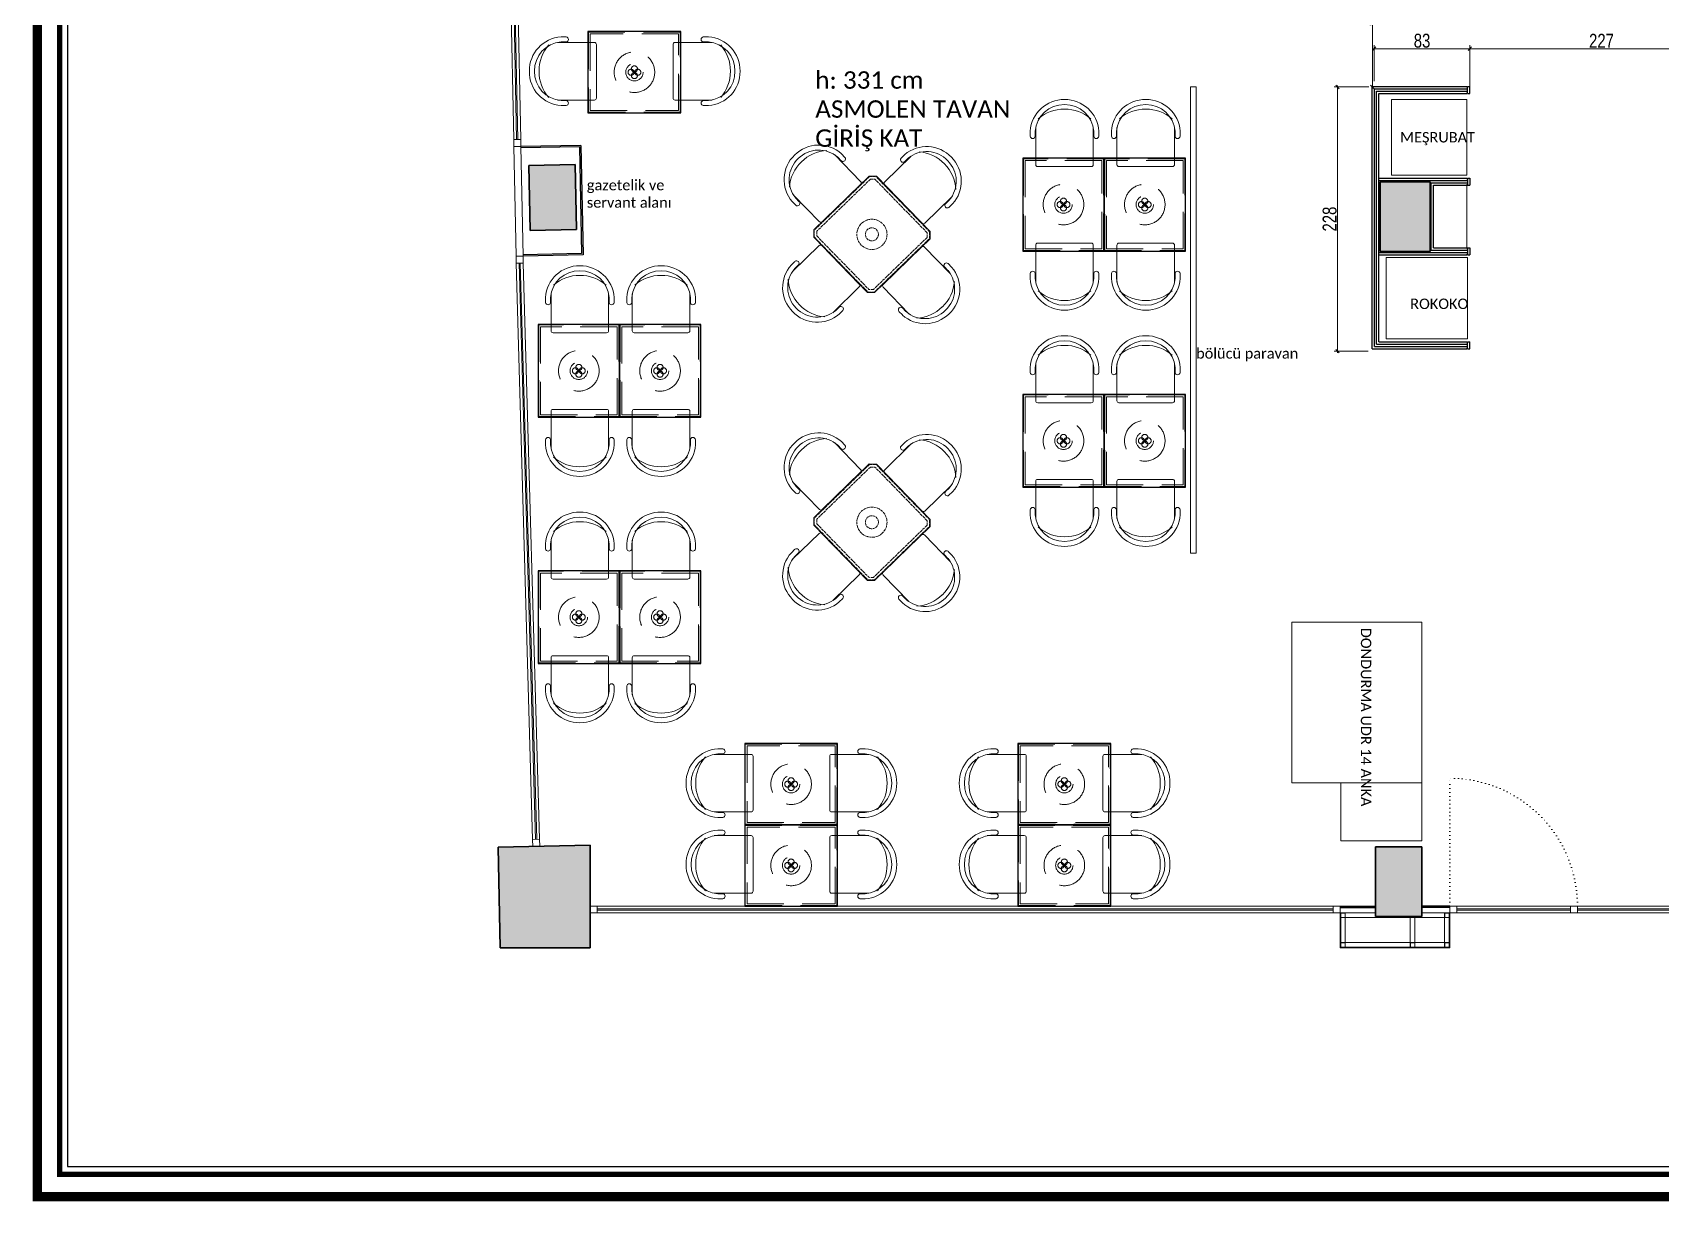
# Model space of a CAD drawing. Header units: millimetres. Extents: x 3 to 1182, y 1 to 836.
# Drawn here: x 3 to 705, y 1 to 504 of the extents above; entities that cross this region are included whole.
import ezdxf

# ---------------------------------------------------------------- set-up
doc = ezdxf.new("R2010")
doc.units = ezdxf.units.MM
for name, pattern in [('ACAD_ISO02W100', [15, 12, -3]), ('DOT', [6.35, 0, -6.35]), ('HIDDEN', [9.525, 6.35, -3.175])]:
    doc.linetypes.add(name, pattern=pattern)
for name, color, linetype, lineweight in [('ahşapkesit', 22, 'Continuous', 25), ('alcıpan', 14, 'Continuous', 25), ('antet', 7, 'Continuous', 20), ('cam', 146, 'Continuous', 20), ('demir seperatör', 114, 'Continuous', 20), ('duvar', 3, 'Continuous', 30), ('ICOL', 50, 'Continuous', 15), ('ince', 58, 'Continuous', 18), ('kolon', 5, 'Continuous', 35), ('kompozit', 16, 'Continuous', 20), ('KP', 156, 'Continuous', 20), ('makina', 156, 'Continuous', 20), ('merdiven', 33, 'Continuous', 25), ('t_tarama', 252, 'Continuous', 13), ('t_tefris', 44, 'Continuous', 25), ('tarama', 252, 'Continuous', 18), ('tefriş', 34, 'Continuous', 20)]:
    doc.layers.add(name, color=color, linetype=linetype, lineweight=lineweight)
for name, color, linetype in [('merdiven kesik', 89, 'HIDDEN'), ('tefris ölcü', 251, 'Continuous'), ('yazı', 11, 'Continuous')]:
    doc.layers.add(name, color=color, linetype=linetype)
doc.styles.add('uban', font='CALIBRI.TTF')
doc.styles.add('uban-2', font='GOTHIC.TTF', dxfattribs={"width": 0.8})
doc.dimstyles.new('1_50 uban', dxfattribs={"dimtxt": 12, "dimasz": 3, "dimexe": 3, "dimexo": 5, "dimgap": 0.5, "dimtad": 1, "dimdec": 0, "dimzin": 9, "dimtxsty": 'uban-2', "dimblk": 'OBLIQUE', "dimcen": 1.5, "dimdle": 1.25, "dimclrd": 251, "dimclre": 251, "dimclrt": 1, "dimazin": 2, "dimtfac": 1.25, "dimtdec": 0, "dimtix": 1, "dimtmove": 0, "dimatfit": 3, "dimldrblk": 'OBLIQUE', "dimfxl": 5, "dimtolj": 1, "dimtzin": 0, "dimarcsym": 0})

# ---------------------------------------------------------------- blocks, each defined once
blk = doc.blocks.new('*E68')
at = {"layer": 'tarama'}
h = blk.add_hatch(dxfattribs=at)
h.set_pattern_fill('JIS_STN_2.5', color=256, scale=5)
h.set_pattern_definition([(45, (-1657.27, -1545.645), (-8.838835, 8.838835), []), (45, (-1648.445, -1545.645), (-8.838835, 8.838835), [6, -2.5])])
h.paths.add_polyline_path([(807.1, -1.7), (764.6, -2.3), (765.5, -62.3), (808, -61.7)])
h.paths.add_polyline_path([(46.9, 0.6), (0, 0), (1.3, -63.8), (48.2, -62.9)])
h.paths.add_polyline_path([(64.6, -590.5), (24.6, -591.3), (25.7, -647.3), (65.7, -646.5)])
h.paths.add_polyline_path([(801.1, -605.3), (758.1, -605.3), (758.1, -665.3), (801.1, -665.3)])
h.paths.add_polyline_path([(794.1, -1178.3), (754.1, -1178.3), (754.1, -1238.3), (794.1, -1238.3)])
h.paths.add_polyline_path([(77.4, -1176.9), (-1.9, -1178.5), (-0.2, -1265.3), (77.4, -1265.3), (77.4, -1235.3)])
h = blk.add_hatch(color=256, dxfattribs=at)
h.dxf.hatch_style = 1
h.paths.add_polyline_path([(1285.1, -1265.3), (1305.1, -1265.3), (1305.1, 0.9), (1285.1, 0.9)])
at = {"layer": 'alcıpan'}
for p, q in [((765.5, 11.2), (765.5, -2.3)), ((775.5, 11.4), (775.5, -2.2)), ((1261.5, 11.2), (1286.3, 11.2)), ((1261.5, 10), (1285.1, 10)), ((1285.1, 0.9), (1285.1, 10)), ((1286.3, 0.9), (1286.3, 11.2)), ((1115.1, -50.9), (1115.1, -160.9)), ((1115.1, -50.9), (1285.1, -50.9)), ((1116.3, -52.1), (1116.3, -162.1)), ((1116.3, -52.1), (1285.1, -52.1)), ((34.5, -170.9), (32.3, -63.2)), ((35.7, -169.7), (33.5, -63.2)), ((43.1, -162.1), (41.1, -63)), ((44.3, -160.9), (42.3, -63)), ((765.5, -62.3), (765.5, -160.9)), ((766.7, -62.3), (766.7, -162.1)), ((779.3, -62.2), (779.3, -162.1)), ((780.5, -62.2), (780.5, -160.9)), ((1123.9, -64.7), (1123.9, -169.7)), ((1123.9, -64.7), (1285.1, -64.7)), ((1125.1, -65.9), (1125.1, -170.9)), ((1125.1, -65.9), (1285.1, -65.9)), ((442, -162.1), (43.1, -162.1)), ((443.2, -160.9), (44.3, -160.9)), ((442, -160.9), (442, -170.9)), ((443.2, -160.9), (443.2, -170.9)), ((765.5, -160.9), (528.5, -160.9)), ((528.5, -160.9), (528.5, -170.9)), ((529.7, -160.9), (529.7, -170.9)), ((766.7, -162.1), (529.7, -162.1)), ((1010.1, -162.1), (779.3, -162.1)), ((1010.1, -160.9), (780.5, -160.9)), ((1010.1, -160.9), (1010.1, -170.9)), ((1115.1, -160.9), (1095.1, -160.9)), ((1095.1, -160.9), (1095.1, -170.9)), ((1116.3, -162.1), (1095.1, -162.1)), ((443.2, -170.9), (34.5, -170.9)), ((442, -169.7), (35.7, -169.7)), ((1010.1, -170.9), (528.5, -170.9)), ((1010.1, -169.7), (529.7, -169.7)), ((1123.9, -169.7), (1095.1, -169.7)), ((1125.1, -170.9), (1095.1, -170.9)), ((69.4, -574), (17.7, -575)), ((68.3, -575.2), (17.8, -576.2)), ((68.3, -575.2), (70.1, -667.2)), ((69.4, -574), (71.4, -668.3)), ((70.1, -667.2), (19.6, -668.2)), ((71.4, -668.3), (19.7, -669.4)), ((723.6, -1229.3), (754.1, -1229.3)), ((723.6, -1230.5), (754.1, -1230.5)), ((818.1, -1229.3), (794.1, -1229.3)), ((818.1, -1230.5), (794.1, -1230.5))]:
    blk.add_line(p, q, dxfattribs=at)
at = {"layer": 'alcıpan', "color": 253, "linetype": 'HIDDEN'}
for p, q in [((443.2, -160.9), (528.5, -160.9)), ((1010.1, -160.9), (1095.1, -160.9)), ((443.2, -170.9), (528.5, -170.9)), ((1010.1, -170.9), (1095.1, -170.9))]:
    blk.add_line(p, q, dxfattribs=at)
at = {"layer": 'cam'}
for p, q in [((710.9, 16.1), (61.9, 0.9)), ((710.9, 16.1), (716.9, 16.3)), ((711, 10.1), (710.9, 16.1)), ((716.9, 16.3), (717, 10.3)), ((826, 12.4), (826, 18.4)), ((826, 18.4), (832, 18.4)), ((1255.5, 16), (832, 18.4)), ((832, 18.4), (832, 12.4)), ((1255.5, 13.5), (832, 15.9)), ((1255.5, 12.5), (832, 14.9)), ((1255.5, 10), (1255.5, 16)), ((1255.5, 16), (1261.5, 16)), ((1261.5, 16), (1261.5, 10)), ((55.9, 0.7), (61.9, 0.9)), ((56, -5.3), (55.9, 0.7)), ((710.9, 13.6), (61.9, -1.6)), ((711, 12.6), (61.9, -2.6)), ((61.9, 0.9), (62, -5.1)), ((711, 10.1), (62, -5.1)), ((717, 10.3), (711, 10.1)), ((832, 12.4), (826, 12.4)), ((1255.5, 10), (832, 12.4)), ((1261.5, 10), (1255.5, 10)), ((62, -5.1), (56, -5.3)), ((1.3, -63.8), (7.3, -63.7)), ((1.4, -69.8), (1.3, -63.8)), ((7.4, -69.7), (1.4, -69.8)), ((11.6, -569), (1.4, -69.8)), ((14.1, -569), (3.9, -69.8)), ((15.1, -569), (4.9, -69.8)), ((7.3, -63.7), (7.4, -69.7)), ((7.4, -69.7), (17.6, -568.9)), ((11.6, -569), (17.6, -568.9)), ((11.7, -575), (11.6, -569)), ((17.7, -574.9), (11.7, -575)), ((17.6, -568.9), (17.7, -574.9)), ((13.7, -669.5), (19.7, -669.4)), ((13.8, -675.5), (13.7, -669.5)), ((19.7, -669.4), (19.8, -675.4)), ((19.8, -675.4), (13.8, -675.5)), ((13.8, -675.5), (27.9, -1171.9)), ((16.3, -675.5), (30.4, -1171.9)), ((17.3, -675.4), (31.4, -1171.8)), ((33.9, -1171.8), (19.8, -675.4)), ((27.9, -1171.9), (33.9, -1171.8)), ((28.1, -1177.9), (27.9, -1171.9)), ((34.1, -1177.8), (28.1, -1177.9)), ((33.9, -1171.8), (34.1, -1177.8)), ((77.4, -1235.3), (77.4, -1229.3)), ((77.4, -1229.3), (83.4, -1229.3)), ((717.6, -1229.3), (83.4, -1229.3)), ((83.4, -1229.3), (83.4, -1235.3)), ((717.6, -1231.8), (83.4, -1231.8)), ((717.6, -1232.8), (83.4, -1232.8)), ((717.6, -1235.3), (717.6, -1229.3)), ((717.6, -1229.3), (723.6, -1229.3)), ((723.6, -1229.3), (723.6, -1235.3)), ((818.1, -1235.3), (818.1, -1229.3)), ((818.1, -1229.3), (824.1, -1229.3)), ((1242.9, -1229.3), (824.1, -1229.3)), ((824.1, -1229.3), (824.1, -1235.3)), ((922.1, -1231.8), (824.1, -1231.8)), ((922.1, -1232.8), (824.1, -1232.8)), ((922.1, -1235.3), (922.1, -1229.3)), ((922.1, -1229.3), (928.1, -1229.3)), ((928.1, -1229.3), (928.1, -1235.3)), ((1242.9, -1231.8), (928.1, -1231.8)), ((1242.9, -1232.8), (928.1, -1232.8)), ((1242.9, -1235.3), (1242.9, -1229.3)), ((1242.9, -1229.3), (1248.9, -1229.3)), ((1248.9, -1229.3), (1248.9, -1235.3)), ((83.4, -1235.3), (77.4, -1235.3)), ((717.6, -1235.3), (83.4, -1235.3)), ((723.6, -1235.3), (717.6, -1235.3)), ((824.1, -1235.3), (818.1, -1235.3)), ((1242.9, -1235.3), (824.1, -1235.3)), ((928.1, -1235.3), (922.1, -1235.3)), ((1248.9, -1235.3), (1242.9, -1235.3))]:
    blk.add_line(p, q, dxfattribs=at)
at = {"layer": 'demir seperatör', "ltscale": 0.3}
for p, q in [((27.3, -63.3), (32.1, -299.1)), ((32.3, -63.2), (37.1, -299)), ((184.5, -170.9), (187.1, -295.9)), ((189.5, -170.8), (192.1, -295.8)), ((37.1, -299), (32.1, -299.1)), ((187.1, -295.9), (192.1, -295.8))]:
    blk.add_line(p, q, dxfattribs=at)
at = {"layer": 'duvar'}
for p, q in [((1261.5, 16), (1305.1, 16)), ((1305.1, 0.9), (1305.1, 16)), ((1285.1, -1265.3), (1285.1, 0.9)), ((1305.1, 0.9), (1285.1, 0.9)), ((1305.1, -1265.3), (1305.1, 0.9))]:
    blk.add_line(p, q, dxfattribs=at)
at = {"layer": 'ince'}
for p, q in [((647.1, -89.9), (632.7, -78.6)), ((647.1, -89.9), (108.1, -101.8)), ((647.1, -89.9), (633.2, -101.8)), ((112, -292.4), (108.1, -101.8)), ((106.1, -288), (106.2, -299.8)), ((118.2, -287.8), (118.5, -299.5))]:
    blk.add_line(p, q, dxfattribs=at)
at = {"layer": 'kolon'}
for p, q in [((46.9, 0.6), (0, 0)), ((1.3, -63.8), (0, 0)), ((48.2, -62.9), (46.9, 0.6)), ((764.6, -2.3), (807.1, -1.7)), ((764.6, -2.3), (765.5, -62.3)), ((808, -61.7), (807.1, -1.7)), ((1.3, -63.8), (48.2, -62.9)), ((765.5, -62.3), (808, -61.7)), ((64.6, -590.5), (24.6, -591.3)), ((25.7, -647.3), (24.6, -591.3)), ((65.7, -646.5), (64.6, -590.5)), ((758.1, -665.3), (758.1, -605.3)), ((801.1, -605.3), (758.1, -605.3)), ((801.1, -665.3), (801.1, -605.3)), ((25.7, -647.3), (65.7, -646.5)), ((801.1, -665.3), (758.1, -665.3)), ((77.4, -1176.9), (-1.9, -1178.5)), ((-1.9, -1178.5), (-0.2, -1265.3)), ((77.4, -1265.3), (77.4, -1176.9)), ((754.1, -1238.3), (754.1, -1178.3)), ((794.1, -1178.3), (754.1, -1178.3)), ((794.1, -1238.3), (794.1, -1178.3)), ((77.4, -1235.3), (77.4, -1265.3)), ((754.1, -1238.3), (794.1, -1238.3)), ((77.4, -1265.3), (-0.2, -1265.3))]:
    blk.add_line(p, q, dxfattribs=at)
at = {"layer": 'kompozit'}
for p, q in [((716.9, 16.3), (826, 18.4)), ((55.9, 0.7), (46.9, 0.6)), ((56.2, -14.3), (55.9, 0.7)), ((717, 10.3), (826, 12.4)), ((47.1, -14.4), (56.2, -14.3)), ((13.7, -669.5), (11.7, -575)), ((19.7, -669.4), (17.7, -574.9)), ((723.6, -1235.3), (723.6, -1265.3)), ((754.1, -1235.3), (723.6, -1235.3)), ((724.1, -1235.3), (724.1, -1264.8)), ((818.1, -1235.3), (794.1, -1235.3)), ((817.6, -1235.3), (817.6, -1264.8)), ((818.1, -1235.3), (818.1, -1265.3)), ((1248.9, -1235.3), (1248.9, -1265.3)), ((1248.9, -1235.3), (1285.1, -1235.3)), ((1249.4, -1235.3), (1249.4, -1264.8)), ((818.1, -1265.3), (723.6, -1265.3)), ((817.6, -1264.8), (724.1, -1264.8)), ((1248.9, -1265.3), (1305.1, -1265.3)), ((1249.4, -1264.8), (1285.1, -1264.8))]:
    blk.add_line(p, q, dxfattribs=at)
at = {"layer": 'KP'}
for p, q in [((728.1, -1239.3), (813.6, -1239.3)), ((728.1, -1260.8), (728.1, -1239.3)), ((784.1, -1260.8), (784.1, -1238.3)), ((788.1, -1260.8), (788.1, -1238.3)), ((813.6, -1239.3), (813.6, -1260.8)), ((813.6, -1260.8), (728.1, -1260.8))]:
    blk.add_line(p, q, dxfattribs=at)
for points in [[(724.1, -1235.3), (728.1, -1235.3), (728.1, -1239.3), (724.1, -1239.3)], [(724.3, -1235.4), (728, -1235.4), (728, -1239.2), (724.3, -1239.2)], [(813.6, -1235.3), (817.6, -1235.3), (817.6, -1239.3), (813.6, -1239.3)], [(813.8, -1235.4), (817.5, -1235.4), (817.5, -1239.2), (813.8, -1239.2)], [(1249.4, -1235.3), (1253.4, -1235.3), (1253.4, -1239.3), (1249.4, -1239.3)], [(1249.6, -1235.4), (1253.3, -1235.4), (1253.3, -1239.2), (1249.6, -1239.2)], [(1281.1, -1260.8), (1253.4, -1260.8), (1253.4, -1239.3), (1281.1, -1239.3)], [(1281.1, -1235.3), (1285.1, -1235.3), (1285.1, -1239.3), (1281.1, -1239.3)], [(1281.3, -1235.4), (1285, -1235.4), (1285, -1239.2), (1281.3, -1239.2)], [(724.1, -1260.8), (728.1, -1260.8), (728.1, -1264.8), (724.1, -1264.8)], [(724.3, -1260.9), (728, -1260.9), (728, -1264.7), (724.3, -1264.7)], [(784.1, -1260.8), (788.1, -1260.8), (788.1, -1264.8), (784.1, -1264.8)], [(784.3, -1260.9), (788, -1260.9), (788, -1264.7), (784.3, -1264.7)], [(813.6, -1260.8), (817.6, -1260.8), (817.6, -1264.8), (813.6, -1264.8)], [(813.8, -1260.9), (817.5, -1260.9), (817.5, -1264.7), (813.8, -1264.7)], [(1249.4, -1260.8), (1253.4, -1260.8), (1253.4, -1264.8), (1249.4, -1264.8)], [(1249.6, -1260.9), (1253.3, -1260.9), (1253.3, -1264.7), (1249.6, -1264.7)], [(1281.1, -1260.8), (1285.1, -1260.8), (1285.1, -1264.8), (1281.1, -1264.8)], [(1281.3, -1260.9), (1285, -1260.9), (1285, -1264.7), (1281.3, -1264.7)]]:
    blk.add_lwpolyline(points, close=True, dxfattribs=at)
at = {"layer": 'merdiven'}
for p, q in [((244.5, -169.7), (241.6, -27.9)), ((274.5, -169.1), (271.6, -27.3)), ((304.5, -168.5), (301.6, -26.5)), ((334.5, -167.9), (331.6, -25.8)), ((362.7, -81.9), (361.6, -25.1)), ((184.5, -170.9), (181.6, -29.3)), ((214.5, -170.3), (211.6, -28.6)), ((32.3, -63.2), (37, -294)), ((184.5, -170.9), (364.5, -167.3)), ((34.6, -174), (184.5, -170.9)), ((35.2, -204), (185.1, -200.9)), ((35.8, -234), (185.8, -230.9)), ((36.4, -264), (186.4, -260.9)), ((37, -294), (187, -290.9))]:
    blk.add_line(p, q, dxfattribs=at)
at = {"layer": 'merdiven kesik', "linetype": 'HIDDEN'}
for p, q in [((631.5, -18.7), (47.6, -32.5)), ((331.6, -25.8), (424.5, -166)), ((394.5, -166.6), (391.6, -24.3)), ((424.5, -166), (421.6, -23.6)), ((454.5, -165.4), (451.6, -22.9)), ((484.5, -164.8), (481.6, -22.2)), ((514.5, -164.2), (511.5, -21.5)), ((544.5, -163.6), (541.5, -20.8)), ((574.4, -163), (571.5, -20.1)), ((604.4, -162.4), (601.5, -19.4)), ((634.4, -161.7), (631.5, -18.7)), ((327.4, -28.5), (420.3, -168.8)), ((364.5, -167.3), (362.7, -81.9)), ((364.5, -167.3), (634.4, -161.7))]:
    blk.add_line(p, q, dxfattribs=at)
at = {"layer": 'tarama', "linetype": 'DOT', "ltscale": 0.5}
blk.add_line((818.1, -1229.3), (818.1, -1119.3), dxfattribs=at)
blk.add_arc((818.1, -1229.3), 110, 0, 90, dxfattribs=at)
at = {"layer": 'merdiven', "char_height": 9, "width": 131.588, "attachment_point": 1, "style": 'uban'}
for s, insert in [('11', (336.2, -84.2)), ('12', (366.2, -83.6)), ('13', (396.1, -82.9)), ('14', (426.1, -82.2)), ('15', (456.1, -81.6)), ('16', (486.1, -80.9)), ('17', (516.1, -80.3)), ('18', (546.1, -79.6)), ('19', (576.1, -78.9)), ('20', (606.1, -78.3)), ('21', (636.1, -77.6)), ('6', (186.2, -87.5)), ('7', (216.2, -86.9)), ('8', (246.2, -86.2)), ('9', (276.2, -85.5)), ('10', (306.2, -84.9)), ('5', (112.7, -159.9)), ('4', (113.3, -189.9)), ('3', (113.9, -219.9)), ('2', (114.5, -249.8)), ('1', (115.1, -279.8))]:
    blk.add_mtext(s, dxfattribs=dict(at, insert=insert))
at = {"layer": 'yazı', "insert": (13.1, -191.5), "char_height": 9, "width": 83.668, "attachment_point": 1, "style": 'uban'}
blk.add_mtext('bitki \\Palanı', dxfattribs=at)
blk = doc.blocks.new('sedirönümasa')
at = {"layer": 't_tarama', "linetype": 'HIDDEN', "ltscale": 5}
for points in [[(39.5, -34.5), (39.5, 34.5), (-39.5, 34.5), (-39.5, -34.5)], [(38, -33), (38, 33), (-38, 33), (-38, -33)]]:
    blk.add_lwpolyline(points, close=True, dxfattribs=at)
for centre, radius in [((0, 0), 17.5), ((0, 0), 7.5), ((-2.9, 0), 2.62), ((0, 2.9), 2.62), ((2.9, 0), 2.62), ((0, -2.9), 2.62)]:
    blk.add_circle(centre, radius, dxfattribs=at)
at = {"layer": 't_tefris'}
blk.add_lwpolyline([(40, -35), (40, 35), (-40, 35), (-40, -35)], close=True, dxfattribs=at)
blk = doc.blocks.new('KOL25')
at = {"linetype": 'Continuous'}
for p, q in [((-0.312, -0.66), (-0.312, -0.293)), ((0.258, -0.66), (0.258, -0.293)), ((-0.367, -0.38), (-0.367, -0.33)), ((-0.317, -0.38), (-0.317, -0.33)), ((0.263, -0.38), (0.263, -0.33)), ((0.313, -0.38), (0.313, -0.33)), ((0.238, -0.68), (-0.292, -0.68))]:
    blk.add_line(p, q, dxfattribs=at)
for centre, radius, start, end in [((-0.032, -0.352), 0.336, 89.1258, 176.2198), ((-0.032, -0.352), 0.286, 89.0272, 175.5276), ((-0.034, -0.495), 0.383, 88.9912, 131.3521), ((-0.022, -0.352), 0.336, 3.7802, 90.8742), ((-0.022, -0.352), 0.286, 4.4724, 90.9728), ((-0.02, -0.495), 0.383, 48.6479, 91.0088), ((-0.342, -0.377), 0.0252, 187.9443, 352.0557), ((0.288, -0.377), 0.0252, 187.9443, 352.0557), ((-0.292, -0.66), 0.02, 180, 270), ((0.238, -0.66), 0.02, 270, 0)]:
    blk.add_arc(centre, radius, start, end, dxfattribs=at)
blk = doc.blocks.new('masa sandalye')
for p, q in [((-70.9, -4.3), (-66.5, 0)), ((0, 0), (-66.5, 0)), ((4.3, -4.3), (0, 0)), ((-70.9, -4.3), (-70.9, -70.9)), ((4.3, -70.9), (4.3, -4.3)), ((-70.9, -70.9), (-66.5, -75.2)), ((-66.5, -75.2), (0, -75.2)), ((4.3, -70.9), (0, -75.2))]:
    blk.add_line(p, q)
at = {"linetype": 'ACAD_ISO02W100', "ltscale": 0.2}
for p, q in [((-70.5, -4.5), (-66.4, -0.4)), ((-70.5, -4.5), (-70.5, -70.7)), ((-68.3, -5.4), (-65.5, -2.6)), ((-68.3, -5.4), (-68.3, -69.8)), ((-0.2, -0.4), (-66.4, -0.4)), ((-1.1, -2.6), (-65.5, -2.6)), ((1.7, -5.4), (-1.1, -2.6)), ((3.9, -4.5), (-0.2, -0.4)), ((1.7, -5.4), (1.7, -69.8)), ((3.9, -70.7), (3.9, -4.5)), ((-68.3, -69.8), (-65.5, -72.6)), ((1.7, -69.8), (-1.1, -72.6)), ((-70.5, -70.7), (-66.4, -74.8)), ((-66.4, -74.8), (-0.2, -74.8)), ((-65.5, -72.6), (-1.1, -72.6)), ((3.9, -70.7), (-0.2, -74.8))]:
    blk.add_line(p, q, dxfattribs=at)
for radius in [13, 5.6]:
    blk.add_circle((-33.3, -37.6), radius, dxfattribs=at)
at = {"yscale": 87, "zscale": 87}
for p, xscale, rotation in [((-35.6, 59.2), -87, 359.999999999998), ((-130.1, -35.3), 87, 90.00000000000203), ((63.5, -35.3), -87, 269.999999999998), ((-35.6, -134.4), 87, 180.000000000002)]:
    blk.add_blockref('KOL25', p, dxfattribs=dict(at, xscale=xscale, rotation=rotation))
blk = doc.blocks.new('_Oblique')
at = {"layer": 'ICOL', "color": 0, "lineweight": -2}
blk.add_line((-0.5, -0.5), (0.5, 0.5), dxfattribs=at)
blk = doc.blocks.new('*D57')
at = {"layer": 'Defpoints', "color": 0, "transparency": 16777216}
for p in [(751.4, -397.9), (782.9, -397.9), (752.9, -523.7)]:
    blk.add_point(p, dxfattribs=at)
at = {"layer": 'tefris ölcü', "color": 251, "lineweight": -2, "transparency": 16777216}
for p, q in [((777.9, -397.9), (748.4, -397.9)), ((751.4, -525), (751.4, -396.7)), ((747.9, -523.7), (748.4, -523.7))]:
    blk.add_line(p, q, dxfattribs=at)
at = {"layer": 'tefris ölcü', "color": 251, "lineweight": -2, "transparency": 16777216, "xscale": 3, "yscale": 3, "zscale": 3}
for p, rotation in [((751.4, -397.9), 90), ((751.4, -523.7), 270)]:
    blk.add_blockref('_Oblique', p, dxfattribs=dict(at, rotation=rotation))
at = {"layer": 'tefris ölcü', "color": 1, "transparency": 16777216, "insert": (744.6, -460.8), "char_height": 12, "attachment_point": 5, "rotation": 90, "style": 'uban-2'}
blk.add_mtext('\\A1;126', dxfattribs=at)
blk = doc.blocks.new('*D58')
at = {"layer": 'Defpoints', "color": 0, "transparency": 16777216}
for p in [(752.9, -523.7), (721.4, -751.3), (752.9, -751.3)]:
    blk.add_point(p, dxfattribs=at)
at = {"layer": 'tefris ölcü', "color": 251, "lineweight": -2, "transparency": 16777216}
for p, q in [((747.9, -523.7), (718.4, -523.7)), ((721.4, -522.5), (721.4, -752.6)), ((747.9, -751.3), (718.4, -751.3))]:
    blk.add_line(p, q, dxfattribs=at)
at = {"layer": 'tefris ölcü', "color": 251, "lineweight": -2, "transparency": 16777216, "xscale": 3, "yscale": 3, "zscale": 3}
for p, rotation in [((721.4, -523.7), 90), ((721.4, -751.3), 270)]:
    blk.add_blockref('_Oblique', p, dxfattribs=dict(at, rotation=rotation))
at = {"layer": 'tefris ölcü', "color": 1, "transparency": 16777216, "insert": (714.6, -637.5), "char_height": 12, "attachment_point": 5, "rotation": 90, "style": 'uban-2'}
blk.add_mtext('\\A1;228', dxfattribs=at)
blk = doc.blocks.new('*D59')
at = {"layer": 'Defpoints', "color": 0, "transparency": 16777216}
for p in [(752.9, -490.7), (752.9, -523.7), (835.4, -523.7)]:
    blk.add_point(p, dxfattribs=at)
at = {"layer": 'tefris ölcü', "color": 251, "lineweight": -2, "transparency": 16777216}
for p, q in [((836.7, -490.7), (751.7, -490.7)), ((752.9, -518.7), (752.9, -487.7)), ((835.4, -518.7), (835.4, -487.7))]:
    blk.add_line(p, q, dxfattribs=at)
at = {"layer": 'tefris ölcü', "color": 251, "lineweight": -2, "transparency": 16777216, "xscale": 3, "yscale": 3, "zscale": 3, "rotation": 180}
blk.add_blockref('_Oblique', (752.9, -490.7), dxfattribs=at)
at = {"layer": 'tefris ölcü', "color": 251, "lineweight": -2, "transparency": 16777216, "xscale": 3, "yscale": 3, "zscale": 3}
blk.add_blockref('_Oblique', (835.4, -490.7), dxfattribs=at)
at = {"layer": 'tefris ölcü', "color": 1, "transparency": 16777216, "insert": (794.2, -483.9), "char_height": 12, "attachment_point": 5, "style": 'uban-2'}
blk.add_mtext('\\A1;83', dxfattribs=at)
blk = doc.blocks.new('*D66')
at = {"layer": 'Defpoints', "color": 0, "transparency": 16777216}
for p in [(1062.1, -490.7), (835.4, -530.1), (1062.1, -530.1)]:
    blk.add_point(p, dxfattribs=at)
at = {"layer": 'tefris ölcü', "color": 251, "lineweight": -2, "transparency": 16777216}
for p, q in [((834.2, -490.7), (1063.4, -490.7)), ((835.4, -525.1), (835.4, -487.7)), ((1062.1, -525.1), (1062.1, -487.7))]:
    blk.add_line(p, q, dxfattribs=at)
at = {"layer": 'tefris ölcü', "color": 251, "lineweight": -2, "transparency": 16777216, "xscale": 3, "yscale": 3, "zscale": 3, "rotation": 180}
blk.add_blockref('_Oblique', (835.4, -490.7), dxfattribs=at)
at = {"layer": 'tefris ölcü', "color": 251, "lineweight": -2, "transparency": 16777216, "xscale": 3, "yscale": 3, "zscale": 3}
blk.add_blockref('_Oblique', (1062.1, -490.7), dxfattribs=at)
at = {"layer": 'tefris ölcü', "color": 1, "transparency": 16777216, "insert": (948.8, -483.9), "char_height": 12, "attachment_point": 5, "style": 'uban-2'}
blk.add_mtext('\\A1;227', dxfattribs=at)
blk = doc.blocks.new('giriştefriş')
at = {"layer": 'ahşapkesit'}
for p, q in [((751.1, -523.3), (832.9, -523.3)), ((751.1, -749.3), (751.1, -523.3)), ((753.1, -525.3), (833.4, -525.3)), ((753.1, -747.3), (753.1, -525.3)), ((755.1, -527.3), (833.4, -527.3)), ((755.1, -745.3), (755.1, -527.3)), ((757.1, -529.3), (832.9, -529.3)), ((757.1, -743.3), (757.1, -529.3)), ((832.9, -523.8), (832.9, -523.3)), ((832.9, -523.8), (833.4, -523.8)), ((832.9, -528.8), (833.4, -528.8)), ((832.9, -528.8), (832.9, -529.3)), ((833.4, -523.3), (835.4, -523.3)), ((833.4, -529.3), (833.4, -523.3)), ((833.4, -529.3), (835.4, -529.3)), ((835.4, -529.3), (835.4, -523.3)), ((757.1, -602.3), (832.9, -602.3)), ((832.9, -602.8), (832.9, -602.3)), ((832.9, -602.8), (833.4, -602.8)), ((833.4, -602.3), (833.4, -608.3)), ((833.4, -602.3), (835.4, -602.3)), ((835.4, -602.3), (835.4, -608.3)), ((757.1, -604.3), (833.4, -604.3)), ((802.1, -664.3), (802.1, -606.3)), ((802.1, -606.3), (833.4, -606.3)), ((804.1, -662.3), (804.1, -608.3)), ((804.1, -608.3), (832.9, -608.3)), ((832.9, -607.8), (833.4, -607.8)), ((832.9, -607.8), (832.9, -608.3)), ((833.4, -608.3), (835.4, -608.3)), ((757.1, -666.3), (833.4, -666.3)), ((757.1, -668.3), (832.9, -668.3)), ((802.1, -664.3), (833.4, -664.3)), ((804.1, -662.3), (832.9, -662.3)), ((832.9, -662.8), (832.9, -662.3)), ((832.9, -662.8), (833.4, -662.8)), ((832.9, -667.8), (833.4, -667.8)), ((832.9, -667.8), (832.9, -668.3)), ((833.4, -662.3), (833.4, -668.3)), ((833.4, -662.3), (835.4, -662.3)), ((833.4, -668.3), (835.4, -668.3)), ((835.4, -662.3), (835.4, -668.3)), ((757.1, -743.3), (832.9, -743.3)), ((832.9, -743.8), (832.9, -743.3)), ((833.4, -743.3), (835.4, -743.3)), ((833.4, -749.3), (833.4, -743.3)), ((835.4, -749.3), (835.4, -743.3)), ((751.1, -749.3), (832.9, -749.3)), ((753.1, -747.3), (833.4, -747.3)), ((755.1, -745.3), (833.4, -745.3)), ((832.9, -743.8), (833.4, -743.8)), ((832.9, -748.8), (833.4, -748.8)), ((832.9, -748.8), (832.9, -749.3)), ((833.4, -749.3), (835.4, -749.3))]:
    blk.add_line(p, q, dxfattribs=at)
at = {"layer": 'demir seperatör', "ltscale": 0.3}
for p, q in [((594.6, -523.7), (594.6, -925.2)), ((599.6, -523.7), (594.6, -523.7)), ((599.6, -523.7), (599.6, -925.2)), ((599.6, -925.2), (594.6, -925.2))]:
    blk.add_line(p, q, dxfattribs=at)
at = {"layer": 'ince'}
blk.add_line((832.9, -608.3), (832.9, -662.3), dxfattribs=at)
at = {"layer": 'makina', "ltscale": 0.3}
for points in [[(767.8, -599.6), (767.8, -534.6), (832.8, -534.6), (832.8, -599.6)], [(763.4, -670.6), (833.4, -670.6), (833.4, -740.6), (763.4, -740.6)]]:
    blk.add_lwpolyline(points, close=True, dxfattribs=at)
at = {"layer": 'tefriş'}
for points in [[(794.1, -1123.2), (794.1, -984.7), (681.9, -984.7), (681.9, -1123.2)], [(794.1, -1173.2), (794.1, -1123.2), (724.1, -1123.2), (724.1, -1173.2)]]:
    blk.add_lwpolyline(points, close=True, dxfattribs=at)
at = {"layer": 'tefriş', "extrusion": (-0.002051, -0.000230746, 0.999998), "rotation": 359.9999999999999}
for p in [(115.6, -511, -0.2), (250.6, -1124.3, -0.2), (486, -1124.3, -0.7), (250.6, -1194.3, -0.2), (486, -1194.3, -0.7)]:
    blk.add_blockref('sedirönümasa', p, dxfattribs=at)
at = {"layer": 'tefriş', "extrusion": (-0.002051, -0.000230746, 0.999998)}
for p, xscale, yscale, zscale, rotation in [((23.7, -507.8, -0.2), 86.99999999999817, 86.99999999999817, 86.99999999999817, 90), ((208, -507.8, -0.2), -86.9999999999983, 86.9999999999998, 86.99999999999957, 270), ((158.7, -1121.1, -0.2), 86.99999999999824, 86.99999999999824, 86.99999999999824, 90), ((343, -1121.1, -0.2), -86.99999999999842, 86.99999999999993, 86.99999999999967, 270), ((394.1, -1121.1, -0.7), 86.9999999999982, 86.9999999999982, 86.9999999999982, 90), ((578.4, -1121.1, -0.7), -86.99999999999838, 86.99999999999991, 86.99999999999964, 270), ((158.7, -1191.1, -0.2), 86.99999999999822, 86.99999999999822, 86.99999999999822, 90), ((343, -1191.1, -0.2), -86.9999999999984, 86.9999999999999, 86.99999999999964, 270), ((394.1, -1191.1, -0.7), 86.9999999999982, 86.9999999999982, 86.9999999999982, 90), ((578.4, -1191.1, -0.7), -86.99999999999831, 86.99999999999982, 86.99999999999959, 270)]:
    blk.add_blockref('KOL25', p, dxfattribs=dict(at, xscale=xscale, yscale=yscale, zscale=zscale, rotation=rotation))
at = {"layer": 'tefriş', "rotation": 314.2026172231031}
for p in [(370.4, -648.3), (370.4, -896.3)]:
    blk.add_blockref('masa sandalye', p, dxfattribs=at)
at = {"layer": 'tefriş', "extrusion": (-0.000230746, 0.002051, 0.999998)}
for p, xscale, yscale, zscale, rotation in [((488.5, -533.1, -1.6), 86.99999999999804, 86.99999999999804, 86.99999999999804, 2.711739273738874e-05), ((558.5, -533.1, -1.6), 86.99999999999804, 86.99999999999804, 86.99999999999804, 2.711739273738874e-05), ((488.5, -717.4, -1.6), -86.99999999999936, 87.00000000000057, 86.99999999999899, 180.0000271173928), ((558.5, -717.4, -1.6), -86.99999999999932, 87.00000000000055, 86.99999999999899, 180.0000271173928), ((70.9, -676.3, -1.7), 86.99999999999804, 86.99999999999804, 86.99999999999804, 2.711739273738874e-05), ((140.9, -676.3, -1.7), 86.99999999999804, 86.99999999999804, 86.99999999999804, 2.711739273738874e-05), ((488.5, -736.6, -2), 86.99999999999804, 86.99999999999804, 86.99999999999804, 2.711739273738874e-05), ((558.5, -736.6, -2), 86.99999999999804, 86.99999999999804, 86.99999999999804, 2.711739273738874e-05), ((70.9, -860.6, -1.7), -86.9999999999991, 87.0000000000002, 86.99999999999885, 180.0000271173928), ((140.9, -860.6, -1.7), -86.9999999999991, 87.00000000000023, 86.99999999999886, 180.0000271173928), ((488.5, -920.9, -2), -86.99999999999923, 87.00000000000053, 86.99999999999899, 180.0000271173928), ((558.5, -920.9, -2), -86.99999999999919, 87.00000000000051, 86.99999999999899, 180.0000271173928), ((70.9, -888.5, -2.1), 86.99999999999804, 86.99999999999804, 86.99999999999804, 2.711739273738874e-05), ((140.9, -888.5, -2.1), 86.99999999999804, 86.99999999999804, 86.99999999999804, 2.711739273738874e-05), ((70.9, -1072.8, -2.1), -86.9999999999991, 87.00000000000023, 86.99999999999886, 180.0000271173928), ((140.9, -1072.8, -2.1), -86.9999999999991, 87.00000000000026, 86.99999999999888, 180.0000271173928)]:
    blk.add_blockref('KOL25', p, dxfattribs=dict(at, xscale=xscale, yscale=yscale, zscale=zscale, rotation=rotation))
at = {"layer": 'tefriş', "extrusion": (-0.000230746, 0.002051, 0.999998), "rotation": 270.0000271173909}
for p in [(485.3, -625, -1.6), (555.3, -625, -1.6), (67.7, -768.2, -1.7), (137.7, -768.2, -1.7), (485.3, -828.5, -2), (555.3, -828.5, -2), (67.7, -980.4, -2.1), (137.7, -980.4, -2.1)]:
    blk.add_blockref('sedirönümasa', p, dxfattribs=at)
at = {"layer": 'yazı', "insert": (271.4, -510.2), "char_height": 15, "attachment_point": 1, "style": 'uban'}
blk.add_mtext_dynamic_manual_height_columns('h: 331 cm\\PASMOLEN TAVAN\\PGİRİŞ KAT', width=301.145, gutter_width=12.5, heights=[0], dxfattribs=at)
at = {"layer": 'yazı', "char_height": 9, "attachment_point": 1, "style": 'uban'}
for s, insert, width in [('MEŞRUBAT', (775.3, -562.5), 83.668), ('gazetelik ve \\Pservant alanı', (74.6, -603.7), 372.205), ('ROKOKO', (784, -706), 83.668), ('bölücü paravan', (599.6, -748.7), 372.205)]:
    blk.add_mtext(s, dxfattribs=dict(at, insert=insert, width=width))
at = {"layer": 'yazı', "insert": (750.5, -989.6), "char_height": 9, "width": 372.205, "attachment_point": 1, "rotation": 270, "style": 'uban'}
blk.add_mtext('DONDURMA UDR 14 ANKA', dxfattribs=at)
at = {"layer": 'tefris ölcü'}
for base, p2, picture, middle in [((751.4, -397.9), (782.9, -397.9), '*D57', (744.6, -460.8)), ((721.4, -751.3), (752.9, -751.3), '*D58', (714.6, -637.5))]:
    dim = blk.add_linear_dim(base=base, p1=(752.9, -523.7), p2=p2, angle=90, dimstyle='1_50 uban', dxfattribs=at)
    dim.commit()
    dim.dimension.update_dxf_attribs({"geometry": picture, "text_midpoint": middle})
for base, p1, p2, picture, middle in [((752.9438161, -490.7319299), (835.4438161, -523.7028291), (752.9438161, -523.7028291), '*D59', (794.1938161, -483.9300944)), ((1062.1, -490.7), (835.4, -530.1), (1062.1, -530.1), '*D66', (948.8, -483.9))]:
    dim = blk.add_linear_dim(base=base, p1=p1, p2=p2, dimstyle='1_50 uban', dxfattribs=at)
    dim.commit()
    dim.dimension.update_dxf_attribs({"geometry": picture, "text_midpoint": middle})

msp = doc.modelspace()

# ---------------------------------------------------------------- linework, layer by layer
at = {"layer": 'antet', "color": 1}
for points, const_width in [([(1180.31, 833.64), (4.95, 833.64), (4.95, 3.01), (1180.31, 3.01)], 4), ([(1170.61, 823.94), (14.66, 823.94), (14.66, 12.72), (1170.61, 12.72)], 2.28)]:
    msp.add_lwpolyline(points, close=True, dxfattribs=dict(at, const_width=const_width))
at = {"layer": 'Defpoints', "color": 0, "linetype": 'Continuous'}
msp.add_lwpolyline([(17.98, 16.04), (1023.91, 16.04), (1023.91, 821.75), (17.98, 821.75)], close=True, dxfattribs=at)

# ---------------------------------------------------------------- block references
at = {"ltscale": 0.3, "xscale": 0.5000000015355425, "yscale": 0.5000000015355425, "zscale": 0.5000000015355425}
msp.add_blockref('*E68', (204.42, 742.9), dxfattribs=at)
at = {"layer": 'tefriş', "xscale": 0.5000000015355425, "yscale": 0.5000000015355425, "zscale": 0.5000000015355425}
msp.add_blockref('giriştefriş', (204.42, 742.9), dxfattribs=at)

doc.saveas('drawing.dxf')
